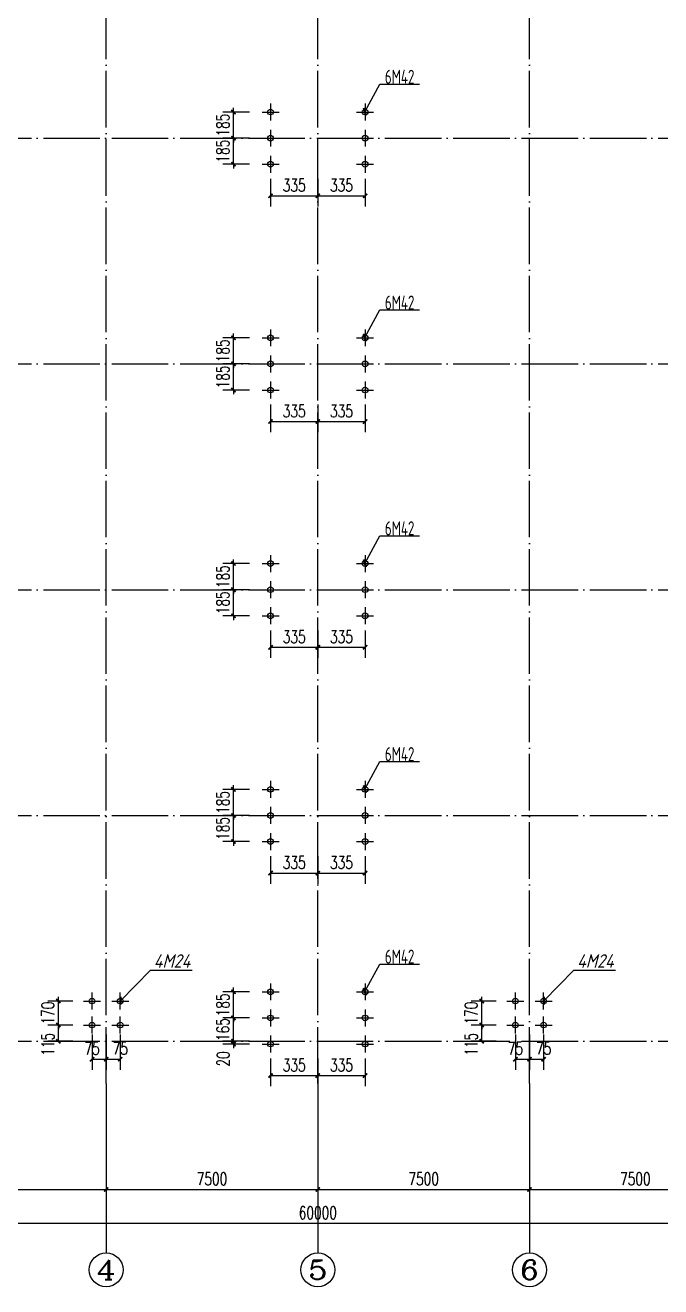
# Model space of a CAD drawing. Extents: x 14475413 to 15955882, y -732572 to -282951.
# Drawn here: x 15027303 to 15049821, y -585436 to -540735 of the extents above; entities that cross this region are included whole.
import ezdxf
from ezdxf.enums import TextEntityAlignment as Align

# ---------------------------------------------------------------- set-up
doc = ezdxf.new("R2010")
doc.units = 0
doc.header["$LTSCALE"] = 1000
doc.header["$MEASUREMENT"] = 0
doc.linetypes.add('DOTE', pattern=[2.42, 2, -0.2, 0.02, -0.2])
for name, color, linetype in [('AXIS', 3, 'Continuous'), ('AXIS_TEXT', 7, 'Continuous'), ('DOTE', 1, 'DOTE'), ('PUB_DIM', 3, 'Continuous'), ('中粗', 4, 'Continuous'), ('标注', 7, 'Continuous')]:
    doc.layers.add(name, color=color, linetype=linetype)
doc.styles.add('_TCH_AXIS', font='COMPLEX', dxfattribs={"bigfont": 'GBCBIG'})
doc.styles.add('_TCH_DIM_T3', font='SIMPLEX', dxfattribs={"width": 0.705882, "bigfont": 'GBCBIG'})
doc.styles.add('COMPLEX', font='COMPLEX')
doc.styles.get("Standard").update_dxf_attribs({"font": 'gbenor.shx', "bigfont": 'gbcbig.shx'})
doc.styles.add('TSSD_REIN', font='tssdeng.shx', dxfattribs={"width": 0.7, "bigfont": 'tssdchn.shx'})
doc.dimstyles.new('100', dxfattribs={"dimtxt": 250, "dimasz": 200, "dimexe": 250, "dimexo": 300, "dimgap": 150, "dimtad": 1, "dimdec": 0, "dimzin": 0, "dimdsep": 46, "dimtxsty": 'Standard', "dimblk": 'ARCHTICK', "dimcen": 0.09, "dimclrd": 256, "dimclre": 256, "dimclrt": 256, "dimadec": 0, "dimazin": 0, "dimtfac": 1, "dimtdec": 0, "dimtix": 1, "dimtmove": 2, "dimatfit": 3, "dimldrblk": 'ARCHTICK', "dimfxl": 0, "dimtolj": 1, "dimtzin": 0, "dimarcsym": 0})
doc.dimstyles.new('_TCH_ARCH&&150', dxfattribs={"dimtxt": 446.25, "dimasz": 150, "dimexe": 375, "dimexo": 450, "dimgap": 150, "dimtad": 1, "dimdec": 0, "dimzin": 0, "dimdsep": 46, "dimtxsty": '_TCH_DIM_T3', "dimblk": 'ARCHTICK', "dimcen": 0.09, "dimclrt": 7, "dimazin": 2, "dimtfac": 1, "dimtdec": 0, "dimtix": 1, "dimtmove": 2, "dimatfit": 3, "dimfxl": 0, "dimtolj": 1, "dimtzin": 0, "dimarcsym": 0})

# ---------------------------------------------------------------- blocks, each defined once
blk = doc.blocks.new('_AXISO')
blk.add_circle((0, 0), 0.5)
at = {"layer": 'AXIS_TEXT', "style": 'COMPLEX', "width": 1.041667}
blk.add_attdef('A', text='', height=0.56, dxfattribs=at).set_placement((-0.25, -0.28), (0.25, -0.28), align=Align.FIT)
blk = doc.blocks.new('_ArchTick')
at = {"color": 0, "linetype": 'ByBlock', "const_width": 0.4}
blk.add_lwpolyline([(-0.5, -0.5), (0.5, 0.5)], dxfattribs=at)
blk = doc.blocks.new('*D1104')
at = {"layer": 'AXIS', "color": 0, "lineweight": -2}
for p, q in [((15007670, -578686), (15007670, -583561)), ((15067670, -578686), (15067670, -583561)), ((15007670, -583186), (15067670, -583186))]:
    blk.add_line(p, q, dxfattribs=at)
at = {"layer": 'Defpoints', "color": 0}
for p in [(15007670, -578236), (15067670, -578236), (15067670, -583186)]:
    blk.add_point(p, dxfattribs=at)
at = {"layer": 'AXIS', "color": 0, "lineweight": -2, "xscale": 150, "yscale": 150, "zscale": 150, "rotation": 180}
blk.add_blockref('_ArchTick', (15007670, -583186), dxfattribs=at)
at = {"layer": 'AXIS', "color": 0, "lineweight": -2, "xscale": 150, "yscale": 150, "zscale": 150}
blk.add_blockref('_ArchTick', (15067670, -583186), dxfattribs=at)
at = {"layer": 'AXIS', "color": 7, "insert": (15037670, -582813), "char_height": 446.2, "attachment_point": 5, "style": '_TCH_DIM_T3'}
blk.add_mtext('\\A1;60000', dxfattribs=at)
blk = doc.blocks.new('*D1107')
at = {"layer": 'AXIS', "color": 0, "lineweight": -2}
for p, q in [((15022670, -578686), (15022670, -582361)), ((15030170, -578686), (15030170, -582361)), ((15022670, -581986), (15030170, -581986))]:
    blk.add_line(p, q, dxfattribs=at)
at = {"layer": 'Defpoints', "color": 0}
for p in [(15022670, -578236), (15030170, -578236), (15030170, -581986)]:
    blk.add_point(p, dxfattribs=at)
at = {"layer": 'AXIS', "color": 0, "lineweight": -2, "xscale": 150, "yscale": 150, "zscale": 150, "rotation": 180}
blk.add_blockref('_ArchTick', (15022670, -581986), dxfattribs=at)
at = {"layer": 'AXIS', "color": 0, "lineweight": -2, "xscale": 150, "yscale": 150, "zscale": 150}
blk.add_blockref('_ArchTick', (15030170, -581986), dxfattribs=at)
at = {"layer": 'AXIS', "color": 7, "insert": (15026420, -581613), "char_height": 446.2, "attachment_point": 5, "style": '_TCH_DIM_T3'}
blk.add_mtext('\\A1;7500', dxfattribs=at)
blk = doc.blocks.new('*D1108')
at = {"layer": 'AXIS', "color": 0, "lineweight": -2}
for p, q in [((15030170, -578686), (15030170, -582361)), ((15037670, -578686), (15037670, -582361)), ((15030170, -581986), (15037670, -581986))]:
    blk.add_line(p, q, dxfattribs=at)
at = {"layer": 'Defpoints', "color": 0}
for p in [(15030170, -578236), (15037670, -578236), (15037670, -581986)]:
    blk.add_point(p, dxfattribs=at)
at = {"layer": 'AXIS', "color": 0, "lineweight": -2, "xscale": 150, "yscale": 150, "zscale": 150, "rotation": 180}
blk.add_blockref('_ArchTick', (15030170, -581986), dxfattribs=at)
at = {"layer": 'AXIS', "color": 0, "lineweight": -2, "xscale": 150, "yscale": 150, "zscale": 150}
blk.add_blockref('_ArchTick', (15037670, -581986), dxfattribs=at)
at = {"layer": 'AXIS', "color": 7, "insert": (15033920, -581613), "char_height": 446.2, "attachment_point": 5, "style": '_TCH_DIM_T3'}
blk.add_mtext('\\A1;7500', dxfattribs=at)
blk = doc.blocks.new('*D1109')
at = {"layer": 'AXIS', "color": 0, "lineweight": -2}
for p, q in [((15037670, -578686), (15037670, -582361)), ((15045170, -578686), (15045170, -582361)), ((15037670, -581986), (15045170, -581986))]:
    blk.add_line(p, q, dxfattribs=at)
at = {"layer": 'Defpoints', "color": 0}
for p in [(15037670, -578236), (15045170, -578236), (15045170, -581986)]:
    blk.add_point(p, dxfattribs=at)
at = {"layer": 'AXIS', "color": 0, "lineweight": -2, "xscale": 150, "yscale": 150, "zscale": 150, "rotation": 180}
blk.add_blockref('_ArchTick', (15037670, -581986), dxfattribs=at)
at = {"layer": 'AXIS', "color": 0, "lineweight": -2, "xscale": 150, "yscale": 150, "zscale": 150}
blk.add_blockref('_ArchTick', (15045170, -581986), dxfattribs=at)
at = {"layer": 'AXIS', "color": 7, "insert": (15041420, -581613), "char_height": 446.2, "attachment_point": 5, "style": '_TCH_DIM_T3'}
blk.add_mtext('\\A1;7500', dxfattribs=at)
blk = doc.blocks.new('*D1110')
at = {"layer": 'AXIS', "color": 0, "lineweight": -2}
for p, q in [((15045170, -578686), (15045170, -582361)), ((15052670, -578686), (15052670, -582361)), ((15045170, -581986), (15052670, -581986))]:
    blk.add_line(p, q, dxfattribs=at)
at = {"layer": 'Defpoints', "color": 0}
for p in [(15045170, -578236), (15052670, -578236), (15052670, -581986)]:
    blk.add_point(p, dxfattribs=at)
at = {"layer": 'AXIS', "color": 0, "lineweight": -2, "xscale": 150, "yscale": 150, "zscale": 150, "rotation": 180}
blk.add_blockref('_ArchTick', (15045170, -581986), dxfattribs=at)
at = {"layer": 'AXIS', "color": 0, "lineweight": -2, "xscale": 150, "yscale": 150, "zscale": 150}
blk.add_blockref('_ArchTick', (15052670, -581986), dxfattribs=at)
at = {"layer": 'AXIS', "color": 7, "insert": (15048920, -581613), "char_height": 446.2, "attachment_point": 5, "style": '_TCH_DIM_T3'}
blk.add_mtext('\\A1;7500', dxfattribs=at)
blk = doc.blocks.new('*D1221')
at = {"layer": 'Defpoints', "color": 0}
for p in [(15034681, -543811), (15035695, -543811), (15035695, -544736)]:
    blk.add_point(p, dxfattribs=at)
at = {"layer": 'PUB_DIM', "color": 0, "lineweight": -2}
for p, q in [((15035245, -543811), (15034306, -543811)), ((15034681, -543811), (15034681, -543661)), ((15034681, -544736), (15034681, -543811)), ((15035245, -544736), (15034306, -544736)), ((15034681, -544736), (15034681, -544886))]:
    blk.add_line(p, q, dxfattribs=at)
at = {"layer": 'PUB_DIM', "color": 0, "lineweight": -2, "xscale": 150, "yscale": 150, "zscale": 150}
for p, rotation in [((15034681, -543811), 270), ((15034681, -544736), 90)]:
    blk.add_blockref('_ArchTick', p, dxfattribs=dict(at, rotation=rotation))
at = {"layer": 'PUB_DIM', "color": 7, "insert": (15034308, -544273), "char_height": 446.2, "attachment_point": 5, "rotation": 90, "style": '_TCH_DIM_T3'}
blk.add_mtext('\\A1;185', dxfattribs=at)
blk = doc.blocks.new('*D1222')
at = {"layer": 'Defpoints', "color": 0}
for p in [(15034681, -544736), (15035695, -544736), (15035695, -545661)]:
    blk.add_point(p, dxfattribs=at)
at = {"layer": 'PUB_DIM', "color": 0, "lineweight": -2}
for p, q in [((15035245, -544736), (15034306, -544736)), ((15034681, -544736), (15034681, -544586)), ((15034681, -545661), (15034681, -544736)), ((15035245, -545661), (15034306, -545661)), ((15034681, -545661), (15034681, -545811))]:
    blk.add_line(p, q, dxfattribs=at)
at = {"layer": 'PUB_DIM', "color": 0, "lineweight": -2, "xscale": 150, "yscale": 150, "zscale": 150}
for p, rotation in [((15034681, -544736), 270), ((15034681, -545661), 90)]:
    blk.add_blockref('_ArchTick', p, dxfattribs=dict(at, rotation=rotation))
at = {"layer": 'PUB_DIM', "color": 7, "insert": (15034308, -545198), "char_height": 446.2, "attachment_point": 5, "rotation": 90, "style": '_TCH_DIM_T3'}
blk.add_mtext('\\A1;185', dxfattribs=at)
blk = doc.blocks.new('*D1223')
at = {"layer": 'Defpoints', "color": 0}
for p in [(15035995, -545726), (15037670, -545726), (15037670, -546778)]:
    blk.add_point(p, dxfattribs=at)
at = {"layer": 'PUB_DIM', "color": 0, "lineweight": -2}
for p, q in [((15035995, -546176), (15035995, -547153)), ((15037670, -546176), (15037670, -547153)), ((15035995, -546778), (15037670, -546778))]:
    blk.add_line(p, q, dxfattribs=at)
at = {"layer": 'PUB_DIM', "color": 0, "lineweight": -2, "xscale": 150, "yscale": 150, "zscale": 150, "rotation": 180}
blk.add_blockref('_ArchTick', (15035995, -546778), dxfattribs=at)
at = {"layer": 'PUB_DIM', "color": 0, "lineweight": -2, "xscale": 150, "yscale": 150, "zscale": 150}
blk.add_blockref('_ArchTick', (15037670, -546778), dxfattribs=at)
at = {"layer": 'PUB_DIM', "color": 7, "insert": (15036833, -546405), "char_height": 446.2, "attachment_point": 5, "style": '_TCH_DIM_T3'}
blk.add_mtext('\\A1;335', dxfattribs=at)
blk = doc.blocks.new('*D1224')
at = {"layer": 'Defpoints', "color": 0}
for p in [(15037670, -545726), (15039345, -545726), (15039345, -546778)]:
    blk.add_point(p, dxfattribs=at)
at = {"layer": 'PUB_DIM', "color": 0, "lineweight": -2}
for p, q in [((15037670, -546176), (15037670, -547153)), ((15039345, -546176), (15039345, -547153)), ((15037670, -546778), (15039345, -546778))]:
    blk.add_line(p, q, dxfattribs=at)
at = {"layer": 'PUB_DIM', "color": 0, "lineweight": -2, "xscale": 150, "yscale": 150, "zscale": 150, "rotation": 180}
blk.add_blockref('_ArchTick', (15037670, -546778), dxfattribs=at)
at = {"layer": 'PUB_DIM', "color": 0, "lineweight": -2, "xscale": 150, "yscale": 150, "zscale": 150}
blk.add_blockref('_ArchTick', (15039345, -546778), dxfattribs=at)
at = {"layer": 'PUB_DIM', "color": 7, "insert": (15038508, -546405), "char_height": 446.2, "attachment_point": 5, "style": '_TCH_DIM_T3'}
blk.add_mtext('\\A1;335', dxfattribs=at)
blk = doc.blocks.new('*D1233')
at = {"layer": 'Defpoints', "color": 0}
for p in [(15034681, -551811), (15035695, -551811), (15035695, -552736)]:
    blk.add_point(p, dxfattribs=at)
at = {"layer": 'PUB_DIM', "color": 0, "lineweight": -2}
for p, q in [((15035245, -551811), (15034306, -551811)), ((15034681, -551811), (15034681, -551661)), ((15034681, -552736), (15034681, -551811)), ((15035245, -552736), (15034306, -552736)), ((15034681, -552736), (15034681, -552886))]:
    blk.add_line(p, q, dxfattribs=at)
at = {"layer": 'PUB_DIM', "color": 0, "lineweight": -2, "xscale": 150, "yscale": 150, "zscale": 150}
for p, rotation in [((15034681, -551811), 270), ((15034681, -552736), 90)]:
    blk.add_blockref('_ArchTick', p, dxfattribs=dict(at, rotation=rotation))
at = {"layer": 'PUB_DIM', "color": 7, "insert": (15034308, -552273), "char_height": 446.2, "attachment_point": 5, "rotation": 90, "style": '_TCH_DIM_T3'}
blk.add_mtext('\\A1;185', dxfattribs=at)
blk = doc.blocks.new('*D1234')
at = {"layer": 'Defpoints', "color": 0}
for p in [(15034681, -552736), (15035695, -552736), (15035695, -553661)]:
    blk.add_point(p, dxfattribs=at)
at = {"layer": 'PUB_DIM', "color": 0, "lineweight": -2}
for p, q in [((15035245, -552736), (15034306, -552736)), ((15034681, -552736), (15034681, -552586)), ((15034681, -553661), (15034681, -552736)), ((15035245, -553661), (15034306, -553661)), ((15034681, -553661), (15034681, -553811))]:
    blk.add_line(p, q, dxfattribs=at)
at = {"layer": 'PUB_DIM', "color": 0, "lineweight": -2, "xscale": 150, "yscale": 150, "zscale": 150}
for p, rotation in [((15034681, -552736), 270), ((15034681, -553661), 90)]:
    blk.add_blockref('_ArchTick', p, dxfattribs=dict(at, rotation=rotation))
at = {"layer": 'PUB_DIM', "color": 7, "insert": (15034308, -553198), "char_height": 446.2, "attachment_point": 5, "rotation": 90, "style": '_TCH_DIM_T3'}
blk.add_mtext('\\A1;185', dxfattribs=at)
blk = doc.blocks.new('*D1235')
at = {"layer": 'Defpoints', "color": 0}
for p in [(15035995, -553726), (15037670, -553726), (15037670, -554778)]:
    blk.add_point(p, dxfattribs=at)
at = {"layer": 'PUB_DIM', "color": 0, "lineweight": -2}
for p, q in [((15035995, -554176), (15035995, -555153)), ((15037670, -554176), (15037670, -555153)), ((15035995, -554778), (15037670, -554778))]:
    blk.add_line(p, q, dxfattribs=at)
at = {"layer": 'PUB_DIM', "color": 0, "lineweight": -2, "xscale": 150, "yscale": 150, "zscale": 150, "rotation": 180}
blk.add_blockref('_ArchTick', (15035995, -554778), dxfattribs=at)
at = {"layer": 'PUB_DIM', "color": 0, "lineweight": -2, "xscale": 150, "yscale": 150, "zscale": 150}
blk.add_blockref('_ArchTick', (15037670, -554778), dxfattribs=at)
at = {"layer": 'PUB_DIM', "color": 7, "insert": (15036833, -554405), "char_height": 446.2, "attachment_point": 5, "style": '_TCH_DIM_T3'}
blk.add_mtext('\\A1;335', dxfattribs=at)
blk = doc.blocks.new('*D1236')
at = {"layer": 'Defpoints', "color": 0}
for p in [(15037670, -553726), (15039345, -553726), (15039345, -554778)]:
    blk.add_point(p, dxfattribs=at)
at = {"layer": 'PUB_DIM', "color": 0, "lineweight": -2}
for p, q in [((15037670, -554176), (15037670, -555153)), ((15039345, -554176), (15039345, -555153)), ((15037670, -554778), (15039345, -554778))]:
    blk.add_line(p, q, dxfattribs=at)
at = {"layer": 'PUB_DIM', "color": 0, "lineweight": -2, "xscale": 150, "yscale": 150, "zscale": 150, "rotation": 180}
blk.add_blockref('_ArchTick', (15037670, -554778), dxfattribs=at)
at = {"layer": 'PUB_DIM', "color": 0, "lineweight": -2, "xscale": 150, "yscale": 150, "zscale": 150}
blk.add_blockref('_ArchTick', (15039345, -554778), dxfattribs=at)
at = {"layer": 'PUB_DIM', "color": 7, "insert": (15038508, -554405), "char_height": 446.2, "attachment_point": 5, "style": '_TCH_DIM_T3'}
blk.add_mtext('\\A1;335', dxfattribs=at)
blk = doc.blocks.new('*D1269')
at = {"layer": 'Defpoints', "color": 0}
for p in [(15034681, -559811), (15035695, -559811), (15035695, -560736)]:
    blk.add_point(p, dxfattribs=at)
at = {"layer": 'PUB_DIM', "color": 0, "lineweight": -2}
for p, q in [((15035245, -559811), (15034306, -559811)), ((15034681, -559811), (15034681, -559661)), ((15034681, -560736), (15034681, -559811)), ((15035245, -560736), (15034306, -560736)), ((15034681, -560736), (15034681, -560886))]:
    blk.add_line(p, q, dxfattribs=at)
at = {"layer": 'PUB_DIM', "color": 0, "lineweight": -2, "xscale": 150, "yscale": 150, "zscale": 150}
for p, rotation in [((15034681, -559811), 270), ((15034681, -560736), 90)]:
    blk.add_blockref('_ArchTick', p, dxfattribs=dict(at, rotation=rotation))
at = {"layer": 'PUB_DIM', "color": 7, "insert": (15034308, -560273), "char_height": 446.2, "attachment_point": 5, "rotation": 90, "style": '_TCH_DIM_T3'}
blk.add_mtext('\\A1;185', dxfattribs=at)
blk = doc.blocks.new('*D1270')
at = {"layer": 'Defpoints', "color": 0}
for p in [(15034681, -560736), (15035695, -560736), (15035695, -561661)]:
    blk.add_point(p, dxfattribs=at)
at = {"layer": 'PUB_DIM', "color": 0, "lineweight": -2}
for p, q in [((15035245, -560736), (15034306, -560736)), ((15034681, -560736), (15034681, -560586)), ((15034681, -561661), (15034681, -560736)), ((15035245, -561661), (15034306, -561661)), ((15034681, -561661), (15034681, -561811))]:
    blk.add_line(p, q, dxfattribs=at)
at = {"layer": 'PUB_DIM', "color": 0, "lineweight": -2, "xscale": 150, "yscale": 150, "zscale": 150}
for p, rotation in [((15034681, -560736), 270), ((15034681, -561661), 90)]:
    blk.add_blockref('_ArchTick', p, dxfattribs=dict(at, rotation=rotation))
at = {"layer": 'PUB_DIM', "color": 7, "insert": (15034308, -561198), "char_height": 446.2, "attachment_point": 5, "rotation": 90, "style": '_TCH_DIM_T3'}
blk.add_mtext('\\A1;185', dxfattribs=at)
blk = doc.blocks.new('*D1271')
at = {"layer": 'Defpoints', "color": 0}
for p in [(15035995, -561726), (15037670, -561726), (15037670, -562778)]:
    blk.add_point(p, dxfattribs=at)
at = {"layer": 'PUB_DIM', "color": 0, "lineweight": -2}
for p, q in [((15035995, -562176), (15035995, -563153)), ((15037670, -562176), (15037670, -563153)), ((15035995, -562778), (15037670, -562778))]:
    blk.add_line(p, q, dxfattribs=at)
at = {"layer": 'PUB_DIM', "color": 0, "lineweight": -2, "xscale": 150, "yscale": 150, "zscale": 150, "rotation": 180}
blk.add_blockref('_ArchTick', (15035995, -562778), dxfattribs=at)
at = {"layer": 'PUB_DIM', "color": 0, "lineweight": -2, "xscale": 150, "yscale": 150, "zscale": 150}
blk.add_blockref('_ArchTick', (15037670, -562778), dxfattribs=at)
at = {"layer": 'PUB_DIM', "color": 7, "insert": (15036833, -562405), "char_height": 446.2, "attachment_point": 5, "style": '_TCH_DIM_T3'}
blk.add_mtext('\\A1;335', dxfattribs=at)
blk = doc.blocks.new('*D1272')
at = {"layer": 'Defpoints', "color": 0}
for p in [(15037670, -561726), (15039345, -561726), (15039345, -562778)]:
    blk.add_point(p, dxfattribs=at)
at = {"layer": 'PUB_DIM', "color": 0, "lineweight": -2}
for p, q in [((15037670, -562176), (15037670, -563153)), ((15039345, -562176), (15039345, -563153)), ((15037670, -562778), (15039345, -562778))]:
    blk.add_line(p, q, dxfattribs=at)
at = {"layer": 'PUB_DIM', "color": 0, "lineweight": -2, "xscale": 150, "yscale": 150, "zscale": 150, "rotation": 180}
blk.add_blockref('_ArchTick', (15037670, -562778), dxfattribs=at)
at = {"layer": 'PUB_DIM', "color": 0, "lineweight": -2, "xscale": 150, "yscale": 150, "zscale": 150}
blk.add_blockref('_ArchTick', (15039345, -562778), dxfattribs=at)
at = {"layer": 'PUB_DIM', "color": 7, "insert": (15038508, -562405), "char_height": 446.2, "attachment_point": 5, "style": '_TCH_DIM_T3'}
blk.add_mtext('\\A1;335', dxfattribs=at)
blk = doc.blocks.new('*D1281')
at = {"layer": 'Defpoints', "color": 0}
for p in [(15034681, -567811), (15035695, -567811), (15035695, -568736)]:
    blk.add_point(p, dxfattribs=at)
at = {"layer": 'PUB_DIM', "color": 0, "lineweight": -2}
for p, q in [((15034681, -567811), (15034681, -567661)), ((15035245, -567811), (15034306, -567811)), ((15034681, -568736), (15034681, -567811)), ((15035245, -568736), (15034306, -568736)), ((15034681, -568736), (15034681, -568886))]:
    blk.add_line(p, q, dxfattribs=at)
at = {"layer": 'PUB_DIM', "color": 0, "lineweight": -2, "xscale": 150, "yscale": 150, "zscale": 150}
for p, rotation in [((15034681, -567811), 270), ((15034681, -568736), 90)]:
    blk.add_blockref('_ArchTick', p, dxfattribs=dict(at, rotation=rotation))
at = {"layer": 'PUB_DIM', "color": 7, "insert": (15034308, -568273), "char_height": 446.2, "attachment_point": 5, "rotation": 90, "style": '_TCH_DIM_T3'}
blk.add_mtext('\\A1;185', dxfattribs=at)
blk = doc.blocks.new('*D1282')
at = {"layer": 'Defpoints', "color": 0}
for p in [(15034681, -568736), (15035695, -568736), (15035695, -569661)]:
    blk.add_point(p, dxfattribs=at)
at = {"layer": 'PUB_DIM', "color": 0, "lineweight": -2}
for p, q in [((15034681, -568736), (15034681, -568586)), ((15035245, -568736), (15034306, -568736)), ((15034681, -569661), (15034681, -568736)), ((15035245, -569661), (15034306, -569661)), ((15034681, -569661), (15034681, -569811))]:
    blk.add_line(p, q, dxfattribs=at)
at = {"layer": 'PUB_DIM', "color": 0, "lineweight": -2, "xscale": 150, "yscale": 150, "zscale": 150}
for p, rotation in [((15034681, -568736), 270), ((15034681, -569661), 90)]:
    blk.add_blockref('_ArchTick', p, dxfattribs=dict(at, rotation=rotation))
at = {"layer": 'PUB_DIM', "color": 7, "insert": (15034308, -569198), "char_height": 446.2, "attachment_point": 5, "rotation": 90, "style": '_TCH_DIM_T3'}
blk.add_mtext('\\A1;185', dxfattribs=at)
blk = doc.blocks.new('*D1283')
at = {"layer": 'Defpoints', "color": 0}
for p in [(15035995, -569726), (15037670, -569726), (15037670, -570778)]:
    blk.add_point(p, dxfattribs=at)
at = {"layer": 'PUB_DIM', "color": 0, "lineweight": -2}
for p, q in [((15035995, -570176), (15035995, -571153)), ((15037670, -570176), (15037670, -571153)), ((15035995, -570778), (15037670, -570778))]:
    blk.add_line(p, q, dxfattribs=at)
at = {"layer": 'PUB_DIM', "color": 0, "lineweight": -2, "xscale": 150, "yscale": 150, "zscale": 150, "rotation": 180}
blk.add_blockref('_ArchTick', (15035995, -570778), dxfattribs=at)
at = {"layer": 'PUB_DIM', "color": 0, "lineweight": -2, "xscale": 150, "yscale": 150, "zscale": 150}
blk.add_blockref('_ArchTick', (15037670, -570778), dxfattribs=at)
at = {"layer": 'PUB_DIM', "color": 7, "insert": (15036833, -570405), "char_height": 446.2, "attachment_point": 5, "style": '_TCH_DIM_T3'}
blk.add_mtext('\\A1;335', dxfattribs=at)
blk = doc.blocks.new('*D1284')
at = {"layer": 'Defpoints', "color": 0}
for p in [(15037670, -569726), (15039345, -569726), (15039345, -570778)]:
    blk.add_point(p, dxfattribs=at)
at = {"layer": 'PUB_DIM', "color": 0, "lineweight": -2}
for p, q in [((15037670, -570176), (15037670, -571153)), ((15039345, -570176), (15039345, -571153)), ((15037670, -570778), (15039345, -570778))]:
    blk.add_line(p, q, dxfattribs=at)
at = {"layer": 'PUB_DIM', "color": 0, "lineweight": -2, "xscale": 150, "yscale": 150, "zscale": 150, "rotation": 180}
blk.add_blockref('_ArchTick', (15037670, -570778), dxfattribs=at)
at = {"layer": 'PUB_DIM', "color": 0, "lineweight": -2, "xscale": 150, "yscale": 150, "zscale": 150}
blk.add_blockref('_ArchTick', (15039345, -570778), dxfattribs=at)
at = {"layer": 'PUB_DIM', "color": 7, "insert": (15038508, -570405), "char_height": 446.2, "attachment_point": 5, "style": '_TCH_DIM_T3'}
blk.add_mtext('\\A1;335', dxfattribs=at)
blk = doc.blocks.new('*D1303')
at = {"layer": 'Defpoints', "color": 0}
for p in [(15034681, -574986), (15035695, -574986), (15035695, -575911)]:
    blk.add_point(p, dxfattribs=at)
at = {"layer": 'PUB_DIM', "color": 0, "lineweight": -2}
for p, q in [((15034681, -574986), (15034681, -574836)), ((15035245, -574986), (15034306, -574986)), ((15034681, -575911), (15034681, -574986)), ((15035245, -575911), (15034306, -575911)), ((15034681, -575911), (15034681, -576061))]:
    blk.add_line(p, q, dxfattribs=at)
at = {"layer": 'PUB_DIM', "color": 0, "lineweight": -2, "xscale": 150, "yscale": 150, "zscale": 150}
for p, rotation in [((15034681, -574986), 270), ((15034681, -575911), 90)]:
    blk.add_blockref('_ArchTick', p, dxfattribs=dict(at, rotation=rotation))
at = {"layer": 'PUB_DIM', "color": 7, "insert": (15034308, -575448), "char_height": 446.2, "attachment_point": 5, "rotation": 90, "style": '_TCH_DIM_T3'}
blk.add_mtext('\\A1;185', dxfattribs=at)
blk = doc.blocks.new('*D1304')
at = {"layer": 'Defpoints', "color": 0}
for p in [(15034681, -575911), (15035695, -575911), (15035695, -576736)]:
    blk.add_point(p, dxfattribs=at)
at = {"layer": 'PUB_DIM', "color": 0, "lineweight": -2}
for p, q in [((15035245, -575911), (15034306, -575911)), ((15034681, -575911), (15034681, -575761)), ((15034681, -576736), (15034681, -575911)), ((15035245, -576736), (15034306, -576736)), ((15034681, -576736), (15034681, -576886))]:
    blk.add_line(p, q, dxfattribs=at)
at = {"layer": 'PUB_DIM', "color": 0, "lineweight": -2, "xscale": 150, "yscale": 150, "zscale": 150}
for p, rotation in [((15034681, -575911), 270), ((15034681, -576736), 90)]:
    blk.add_blockref('_ArchTick', p, dxfattribs=dict(at, rotation=rotation))
at = {"layer": 'PUB_DIM', "color": 7, "insert": (15034308, -576323), "char_height": 446.2, "attachment_point": 5, "rotation": 90, "style": '_TCH_DIM_T3'}
blk.add_mtext('\\A1;165', dxfattribs=at)
blk = doc.blocks.new('*D1305')
at = {"layer": 'Defpoints', "color": 0}
for p in [(15034681, -576736), (15035695, -576736), (15035695, -576836)]:
    blk.add_point(p, dxfattribs=at)
at = {"layer": 'PUB_DIM', "color": 0, "lineweight": -2}
for p, q in [((15034681, -576736), (15034681, -576586)), ((15035245, -576736), (15034306, -576736)), ((15035245, -576836), (15034306, -576836)), ((15034681, -576836), (15034681, -576736)), ((15034681, -576836), (15034681, -576986))]:
    blk.add_line(p, q, dxfattribs=at)
at = {"layer": 'PUB_DIM', "color": 0, "lineweight": -2, "xscale": 150, "yscale": 150, "zscale": 150}
for p, rotation in [((15034681, -576736), 270), ((15034681, -576836), 90)]:
    blk.add_blockref('_ArchTick', p, dxfattribs=dict(at, rotation=rotation))
at = {"layer": 'PUB_DIM', "color": 7, "insert": (15034321, -577361), "char_height": 446.2, "attachment_point": 5, "rotation": 90, "style": '_TCH_DIM_T3'}
blk.add_mtext('\\A1;20', dxfattribs=at)
blk = doc.blocks.new('*D1306')
at = {"layer": 'Defpoints', "color": 0}
for p in [(15035995, -576901), (15037670, -576901), (15037670, -577953)]:
    blk.add_point(p, dxfattribs=at)
at = {"layer": 'PUB_DIM', "color": 0, "lineweight": -2}
for p, q in [((15035995, -577351), (15035995, -578328)), ((15037670, -577351), (15037670, -578328)), ((15035995, -577953), (15037670, -577953))]:
    blk.add_line(p, q, dxfattribs=at)
at = {"layer": 'PUB_DIM', "color": 0, "lineweight": -2, "xscale": 150, "yscale": 150, "zscale": 150, "rotation": 180}
blk.add_blockref('_ArchTick', (15035995, -577953), dxfattribs=at)
at = {"layer": 'PUB_DIM', "color": 0, "lineweight": -2, "xscale": 150, "yscale": 150, "zscale": 150}
blk.add_blockref('_ArchTick', (15037670, -577953), dxfattribs=at)
at = {"layer": 'PUB_DIM', "color": 7, "insert": (15036833, -577580), "char_height": 446.2, "attachment_point": 5, "style": '_TCH_DIM_T3'}
blk.add_mtext('\\A1;335', dxfattribs=at)
blk = doc.blocks.new('*D1307')
at = {"layer": 'Defpoints', "color": 0}
for p in [(15037670, -576901), (15039345, -576901), (15039345, -577953)]:
    blk.add_point(p, dxfattribs=at)
at = {"layer": 'PUB_DIM', "color": 0, "lineweight": -2}
for p, q in [((15037670, -577351), (15037670, -578328)), ((15039345, -577351), (15039345, -578328)), ((15037670, -577953), (15039345, -577953))]:
    blk.add_line(p, q, dxfattribs=at)
at = {"layer": 'PUB_DIM', "color": 0, "lineweight": -2, "xscale": 150, "yscale": 150, "zscale": 150, "rotation": 180}
blk.add_blockref('_ArchTick', (15037670, -577953), dxfattribs=at)
at = {"layer": 'PUB_DIM', "color": 0, "lineweight": -2, "xscale": 150, "yscale": 150, "zscale": 150}
blk.add_blockref('_ArchTick', (15039345, -577953), dxfattribs=at)
at = {"layer": 'PUB_DIM', "color": 7, "insert": (15038508, -577580), "char_height": 446.2, "attachment_point": 5, "style": '_TCH_DIM_T3'}
blk.add_mtext('\\A1;335', dxfattribs=at)
blk = doc.blocks.new('*D1316')
at = {"layer": 'Defpoints', "color": 0}
for p in [(15029670, -576045), (15030170, -576045), (15030170, -577372)]:
    blk.add_point(p, dxfattribs=at)
at = {"layer": 'PUB_DIM', "color": 0, "lineweight": -2}
for p, q in [((15029670, -576495), (15029670, -577747)), ((15030170, -576495), (15030170, -577747)), ((15029670, -577372), (15030170, -577372))]:
    blk.add_line(p, q, dxfattribs=at)
at = {"layer": 'PUB_DIM', "color": 0, "lineweight": -2, "xscale": 150, "yscale": 150, "zscale": 150, "rotation": 180}
blk.add_blockref('_ArchTick', (15029670, -577372), dxfattribs=at)
at = {"layer": 'PUB_DIM', "color": 0, "lineweight": -2, "xscale": 150, "yscale": 150, "zscale": 150}
blk.add_blockref('_ArchTick', (15030170, -577372), dxfattribs=at)
at = {"layer": 'PUB_DIM', "color": 7, "insert": (15029670, -576992), "char_height": 446.2, "attachment_point": 5, "style": '_TCH_DIM_T3'}
blk.add_mtext('\\A1;75', dxfattribs=at)
blk = doc.blocks.new('*D1317')
at = {"layer": 'Defpoints', "color": 0}
for p in [(15030170, -576045), (15030670, -576045), (15030670, -577372)]:
    blk.add_point(p, dxfattribs=at)
at = {"layer": 'PUB_DIM', "color": 0, "lineweight": -2}
for p, q in [((15030170, -576495), (15030170, -577747)), ((15030670, -576495), (15030670, -577747)), ((15030170, -577372), (15030670, -577372))]:
    blk.add_line(p, q, dxfattribs=at)
at = {"layer": 'PUB_DIM', "color": 0, "lineweight": -2, "xscale": 150, "yscale": 150, "zscale": 150, "rotation": 180}
blk.add_blockref('_ArchTick', (15030170, -577372), dxfattribs=at)
at = {"layer": 'PUB_DIM', "color": 0, "lineweight": -2, "xscale": 150, "yscale": 150, "zscale": 150}
blk.add_blockref('_ArchTick', (15030670, -577372), dxfattribs=at)
at = {"layer": 'PUB_DIM', "color": 7, "insert": (15030670, -576987), "char_height": 446.2, "attachment_point": 5, "style": '_TCH_DIM_T3'}
blk.add_mtext('\\A1;75', dxfattribs=at)
blk = doc.blocks.new('*D1318')
at = {"layer": 'Defpoints', "color": 0}
for p in [(15028478, -576161), (15029441, -576161), (15029441, -576736)]:
    blk.add_point(p, dxfattribs=at)
at = {"layer": 'PUB_DIM', "color": 0, "lineweight": -2}
for p, q in [((15028991, -576161), (15028103, -576161)), ((15028478, -576736), (15028478, -576161)), ((15028991, -576736), (15028103, -576736))]:
    blk.add_line(p, q, dxfattribs=at)
at = {"layer": 'PUB_DIM', "color": 0, "lineweight": -2, "xscale": 150, "yscale": 150, "zscale": 150}
for p, rotation in [((15028478, -576161), 90), ((15028478, -576736), 270)]:
    blk.add_blockref('_ArchTick', p, dxfattribs=dict(at, rotation=rotation))
at = {"layer": 'PUB_DIM', "color": 7, "insert": (15028104, -576845), "char_height": 446.2, "attachment_point": 5, "rotation": 90, "style": '_TCH_DIM_T3'}
blk.add_mtext('\\A1;115', dxfattribs=at)
blk = doc.blocks.new('*D1319')
at = {"layer": 'Defpoints', "color": 0}
for p in [(15028478, -575311), (15029441, -575311), (15029441, -576161)]:
    blk.add_point(p, dxfattribs=at)
at = {"layer": 'PUB_DIM', "color": 0, "lineweight": -2}
for p, q in [((15028478, -575311), (15028478, -575161)), ((15028991, -575311), (15028103, -575311)), ((15028478, -576161), (15028478, -575311)), ((15028991, -576161), (15028103, -576161)), ((15028478, -576161), (15028478, -576311))]:
    blk.add_line(p, q, dxfattribs=at)
at = {"layer": 'PUB_DIM', "color": 0, "lineweight": -2, "xscale": 150, "yscale": 150, "zscale": 150}
for p, rotation in [((15028478, -575311), 270), ((15028478, -576161), 90)]:
    blk.add_blockref('_ArchTick', p, dxfattribs=dict(at, rotation=rotation))
at = {"layer": 'PUB_DIM', "color": 7, "insert": (15028105, -575736), "char_height": 446.2, "attachment_point": 5, "rotation": 90, "style": '_TCH_DIM_T3'}
blk.add_mtext('\\A1;170', dxfattribs=at)
blk = doc.blocks.new('*D1320')
at = {"layer": 'Defpoints', "color": 0}
for p in [(15044670, -576045), (15045170, -576045), (15045170, -577372)]:
    blk.add_point(p, dxfattribs=at)
at = {"layer": 'PUB_DIM', "color": 0, "lineweight": -2}
for p, q in [((15044670, -576495), (15044670, -577747)), ((15045170, -576495), (15045170, -577747)), ((15044670, -577372), (15045170, -577372))]:
    blk.add_line(p, q, dxfattribs=at)
at = {"layer": 'PUB_DIM', "color": 0, "lineweight": -2, "xscale": 150, "yscale": 150, "zscale": 150, "rotation": 180}
blk.add_blockref('_ArchTick', (15044670, -577372), dxfattribs=at)
at = {"layer": 'PUB_DIM', "color": 0, "lineweight": -2, "xscale": 150, "yscale": 150, "zscale": 150}
blk.add_blockref('_ArchTick', (15045170, -577372), dxfattribs=at)
at = {"layer": 'PUB_DIM', "color": 7, "insert": (15044670, -576992), "char_height": 446.2, "attachment_point": 5, "style": '_TCH_DIM_T3'}
blk.add_mtext('\\A1;75', dxfattribs=at)
blk = doc.blocks.new('*D1321')
at = {"layer": 'Defpoints', "color": 0}
for p in [(15045170, -576045), (15045670, -576045), (15045670, -577372)]:
    blk.add_point(p, dxfattribs=at)
at = {"layer": 'PUB_DIM', "color": 0, "lineweight": -2}
for p, q in [((15045170, -576495), (15045170, -577747)), ((15045670, -576495), (15045670, -577747)), ((15045170, -577372), (15045670, -577372))]:
    blk.add_line(p, q, dxfattribs=at)
at = {"layer": 'PUB_DIM', "color": 0, "lineweight": -2, "xscale": 150, "yscale": 150, "zscale": 150, "rotation": 180}
blk.add_blockref('_ArchTick', (15045170, -577372), dxfattribs=at)
at = {"layer": 'PUB_DIM', "color": 0, "lineweight": -2, "xscale": 150, "yscale": 150, "zscale": 150}
blk.add_blockref('_ArchTick', (15045670, -577372), dxfattribs=at)
at = {"layer": 'PUB_DIM', "color": 7, "insert": (15045670, -576987), "char_height": 446.2, "attachment_point": 5, "style": '_TCH_DIM_T3'}
blk.add_mtext('\\A1;75', dxfattribs=at)
blk = doc.blocks.new('*D1322')
at = {"layer": 'Defpoints', "color": 0}
for p in [(15043478, -576161), (15044441, -576161), (15044441, -576736)]:
    blk.add_point(p, dxfattribs=at)
at = {"layer": 'PUB_DIM', "color": 0, "lineweight": -2}
for p, q in [((15043991, -576161), (15043103, -576161)), ((15043478, -576736), (15043478, -576161)), ((15043991, -576736), (15043103, -576736))]:
    blk.add_line(p, q, dxfattribs=at)
at = {"layer": 'PUB_DIM', "color": 0, "lineweight": -2, "xscale": 150, "yscale": 150, "zscale": 150}
for p, rotation in [((15043478, -576161), 90), ((15043478, -576736), 270)]:
    blk.add_blockref('_ArchTick', p, dxfattribs=dict(at, rotation=rotation))
at = {"layer": 'PUB_DIM', "color": 7, "insert": (15043104, -576845), "char_height": 446.2, "attachment_point": 5, "rotation": 90, "style": '_TCH_DIM_T3'}
blk.add_mtext('\\A1;115', dxfattribs=at)
blk = doc.blocks.new('*D1323')
at = {"layer": 'Defpoints', "color": 0}
for p in [(15043478, -575311), (15044441, -575311), (15044441, -576161)]:
    blk.add_point(p, dxfattribs=at)
at = {"layer": 'PUB_DIM', "color": 0, "lineweight": -2}
for p, q in [((15043478, -575311), (15043478, -575161)), ((15043991, -575311), (15043103, -575311)), ((15043478, -576161), (15043478, -575311)), ((15043991, -576161), (15043103, -576161)), ((15043478, -576161), (15043478, -576311))]:
    blk.add_line(p, q, dxfattribs=at)
at = {"layer": 'PUB_DIM', "color": 0, "lineweight": -2, "xscale": 150, "yscale": 150, "zscale": 150}
for p, rotation in [((15043478, -575311), 270), ((15043478, -576161), 90)]:
    blk.add_blockref('_ArchTick', p, dxfattribs=dict(at, rotation=rotation))
at = {"layer": 'PUB_DIM', "color": 7, "insert": (15043105, -575736), "char_height": 446.2, "attachment_point": 5, "rotation": 90, "style": '_TCH_DIM_T3'}
blk.add_mtext('\\A1;170', dxfattribs=at)

msp = doc.modelspace()

# ---------------------------------------------------------------- linework, layer by layer
at = {"layer": 'AXIS'}
for p, q in [((15030170.1, -578235.7), (15030170.1, -584235.7)), ((15037670.1, -578235.7), (15037670.1, -584235.7)), ((15045170.1, -578235.7), (15045170.1, -584235.7))]:
    msp.add_line(p, q, dxfattribs=at)
at = {"layer": 'DOTE'}
for p, q in [((15030170.1, -578235.7), (15030170.1, -479235.7)), ((15037670.1, -578235.7), (15037670.1, -479235.7)), ((15045170.1, -578235.7), (15045170.1, -479235.7)), ((15006170.1, -544735.7), (15069170.1, -544735.7)), ((15006170.1, -552735.7), (15069170.1, -552735.7)), ((15006170.1, -560735.7), (15069170.1, -560735.7)), ((15006170.1, -568735.7), (15069170.1, -568735.7)), ((15006170.1, -576735.7), (15069170.1, -576735.7))]:
    msp.add_line(p, q, dxfattribs=at)
at = {"layer": '中粗', "linetype": 'ByBlock'}
for p, q in [((15035995.1, -543510.7), (15035995.1, -544110.7)), ((15039345.1, -543510.7), (15039345.1, -544110.7)), ((15035695.1, -543810.7), (15036295.1, -543810.7)), ((15039045.1, -543810.7), (15039645.1, -543810.7)), ((15035995.1, -544435.7), (15035995.1, -545035.7)), ((15039345.1, -544435.7), (15039345.1, -545035.7)), ((15035695.1, -544735.7), (15036295.1, -544735.7)), ((15039045.1, -544735.7), (15039645.1, -544735.7)), ((15035695.1, -545660.7), (15036295.1, -545660.7)), ((15035995.1, -545360.7), (15035995.1, -545960.7)), ((15036070.1, -545660.7), (15036070.1, -545660.7)), ((15039045.1, -545660.7), (15039645.1, -545660.7)), ((15039345.1, -545360.7), (15039345.1, -545960.7)), ((15039420.1, -545660.7), (15039420.1, -545660.7)), ((15035995.1, -551510.7), (15035995.1, -552110.7)), ((15039345.1, -551510.7), (15039345.1, -552110.7)), ((15035695.1, -551810.7), (15036295.1, -551810.7)), ((15039045.1, -551810.7), (15039645.1, -551810.7)), ((15035995.1, -552435.7), (15035995.1, -553035.7)), ((15039345.1, -552435.7), (15039345.1, -553035.7)), ((15035695.1, -552735.7), (15036295.1, -552735.7)), ((15039045.1, -552735.7), (15039645.1, -552735.7)), ((15035995.1, -553360.7), (15035995.1, -553960.7)), ((15039345.1, -553360.7), (15039345.1, -553960.7)), ((15035695.1, -553660.7), (15036295.1, -553660.7)), ((15036070.1, -553660.7), (15036070.1, -553660.7)), ((15039045.1, -553660.7), (15039645.1, -553660.7)), ((15039420.1, -553660.7), (15039420.1, -553660.7)), ((15035995.1, -559510.7), (15035995.1, -560110.7)), ((15039345.1, -559510.7), (15039345.1, -560110.7)), ((15035695.1, -559810.7), (15036295.1, -559810.7)), ((15039045.1, -559810.7), (15039645.1, -559810.7)), ((15035995.1, -560435.7), (15035995.1, -561035.7)), ((15039345.1, -560435.7), (15039345.1, -561035.7)), ((15035695.1, -560735.7), (15036295.1, -560735.7)), ((15039045.1, -560735.7), (15039645.1, -560735.7)), ((15035995.1, -561360.7), (15035995.1, -561960.7)), ((15039345.1, -561360.7), (15039345.1, -561960.7)), ((15035695.1, -561660.7), (15036295.1, -561660.7)), ((15036070.1, -561660.7), (15036070.1, -561660.7)), ((15039045.1, -561660.7), (15039645.1, -561660.7)), ((15039420.1, -561660.7), (15039420.1, -561660.7)), ((15035995.1, -567510.7), (15035995.1, -568110.7)), ((15039345.1, -567510.7), (15039345.1, -568110.7)), ((15035695.1, -567810.7), (15036295.1, -567810.7)), ((15039045.1, -567810.7), (15039645.1, -567810.7)), ((15035995.1, -568435.7), (15035995.1, -569035.7)), ((15039345.1, -568435.7), (15039345.1, -569035.7)), ((15035695.1, -568735.7), (15036295.1, -568735.7)), ((15039045.1, -568735.7), (15039645.1, -568735.7)), ((15035995.1, -569360.7), (15035995.1, -569960.7)), ((15039345.1, -569360.7), (15039345.1, -569960.7)), ((15035695.1, -569660.7), (15036295.1, -569660.7)), ((15036070.1, -569660.7), (15036070.1, -569660.7)), ((15039045.1, -569660.7), (15039645.1, -569660.7)), ((15039420.1, -569660.7), (15039420.1, -569660.7)), ((15035995.1, -574685.7), (15035995.1, -575285.7)), ((15039345.1, -574685.7), (15039345.1, -575285.7)), ((15029670.1, -575610.7), (15029670.1, -575010.7)), ((15030670.1, -575610.7), (15030670.1, -575010.7)), ((15035695.1, -574985.7), (15036295.1, -574985.7)), ((15039045.1, -574985.7), (15039645.1, -574985.7)), ((15044670.1, -575610.7), (15044670.1, -575010.7)), ((15045670.1, -575610.7), (15045670.1, -575010.7)), ((15029370.1, -575310.7), (15029970.1, -575310.7)), ((15029745.1, -575310.7), (15029745.1, -575310.7)), ((15030370.1, -575310.7), (15030970.1, -575310.7)), ((15035995.1, -575610.7), (15035995.1, -576210.7)), ((15039345.1, -575610.7), (15039345.1, -576210.7)), ((15044370.1, -575310.7), (15044970.1, -575310.7)), ((15044745.1, -575310.7), (15044745.1, -575310.7)), ((15045370.1, -575310.7), (15045970.1, -575310.7)), ((15029370.1, -576160.7), (15029970.1, -576160.7)), ((15029670.1, -576460.7), (15029670.1, -575860.7)), ((15030370.1, -576160.7), (15030970.1, -576160.7)), ((15030670.1, -576460.7), (15030670.1, -575860.7)), ((15035695.1, -575910.7), (15036295.1, -575910.7)), ((15039045.1, -575910.7), (15039645.1, -575910.7)), ((15044370.1, -576160.7), (15044970.1, -576160.7)), ((15044670.1, -576460.7), (15044670.1, -575860.7)), ((15045370.1, -576160.7), (15045970.1, -576160.7)), ((15045670.1, -576460.7), (15045670.1, -575860.7)), ((15035995.1, -576535.7), (15035995.1, -577135.7)), ((15039345.1, -576535.7), (15039345.1, -577135.7)), ((15035695.1, -576835.7), (15036295.1, -576835.7)), ((15036070.1, -576835.7), (15036070.1, -576835.7)), ((15039045.1, -576835.7), (15039645.1, -576835.7)), ((15039420.1, -576835.7), (15039420.1, -576835.7))]:
    msp.add_line(p, q, dxfattribs=at)
for centre in [(15035995.1, -543810.7), (15039345.1, -543810.7), (15035995.1, -544735.7), (15039345.1, -544735.7), (15035995.1, -545660.7), (15039345.1, -545660.7), (15035995.1, -551810.7), (15039345.1, -551810.7), (15035995.1, -552735.7), (15039345.1, -552735.7), (15035995.1, -553660.7), (15039345.1, -553660.7), (15035995.1, -559810.7), (15039345.1, -559810.7), (15035995.1, -560735.7), (15039345.1, -560735.7), (15035995.1, -561660.7), (15039345.1, -561660.7), (15035995.1, -567810.7), (15039345.1, -567810.7), (15035995.1, -568735.7), (15039345.1, -568735.7), (15035995.1, -569660.7), (15039345.1, -569660.7), (15029670.1, -575310.7), (15030670.1, -575310.7), (15035995.1, -574985.7), (15039345.1, -574985.7), (15044670.1, -575310.7), (15045670.1, -575310.7), (15029670.1, -576160.7), (15030670.1, -576160.7), (15035995.1, -575910.7), (15039345.1, -575910.7), (15044670.1, -576160.7), (15045670.1, -576160.7), (15035995.1, -576835.7), (15039345.1, -576835.7)]:
    msp.add_circle(centre, 100, dxfattribs=at)

# ---------------------------------------------------------------- block references
at = {"layer": 'AXIS'}
ref = msp.add_blockref('_AXISO', (15030170.1, -584835.7), dxfattribs=dict(at, xscale=1200, yscale=1200, zscale=1200))
ref.add_attrib('A', '4', dxfattribs={"layer": 'AXIS_TEXT', "ltscale": 0.5, "height": 678.8, "style": '_TCH_AXIS', "width": 1.3125}).set_placement((15029830.7, -585175.1), (15030509.5, -585175.1), align=Align.FIT)
ref = msp.add_blockref('_AXISO', (15037670.1, -584835.7), dxfattribs=dict(at, xscale=1200, yscale=1200, zscale=1200))
ref.add_attrib('A', '5', dxfattribs={"layer": 'AXIS_TEXT', "ltscale": 0.5, "height": 678.8, "style": '_TCH_AXIS', "width": 1.5}).set_placement((15037330.7, -585175.1), (15038009.5, -585175.1), align=Align.FIT)
ref = msp.add_blockref('_AXISO', (15045170.1, -584835.7), dxfattribs=dict(at, xscale=1200, yscale=1200, zscale=1200))
ref.add_attrib('A', '6', dxfattribs={"layer": 'AXIS_TEXT', "ltscale": 0.5, "height": 678.8, "style": '_TCH_AXIS', "width": 1.5}).set_placement((15044830.7, -585175.1), (15045509.5, -585175.1), align=Align.FIT)

# ---------------------------------------------------------------- texts
at = {"color": 6, "ltscale": 0.5, "style": 'TSSD_REIN', "width": 0.7}
for p in [(15040046.7, -542812.6), (15040046.7, -550812.6), (15040046.7, -558812.6), (15040046.7, -566812.6), (15040046.7, -573987.6)]:
    msp.add_text('6M42', height=500, dxfattribs=at).set_placement(p)
at = {"color": 6, "ltscale": 0.5, "oblique": 15}
for p in [(15031856.5, -574131.6), (15046856.5, -574131.6)]:
    msp.add_text('4M24', height=480, dxfattribs=at).set_placement(p)

# ---------------------------------------------------------------- dimensions: what is measured, and where the dimension line sits
at = {"layer": 'AXIS'}
for p1, p2, distance, text, picture, middle in [((15007670.1, -578235.7), (15067670.1, -578235.7), -4950, '60000', '*D1104', (15037670.1, -582812.6)), ((15022670.1, -578235.7), (15030170.1, -578235.7), -3750, '7500', '*D1107', (15026420.1, -581612.6)), ((15030170.1, -578235.7), (15037670.1, -578235.7), -3750, '7500', '*D1108', (15033920.1, -581612.6)), ((15037670.1, -578235.7), (15045170.1, -578235.7), -3750, '7500', '*D1109', (15041420.1, -581612.6)), ((15045170.1, -578235.7), (15052670.1, -578235.7), -3750, '7500', '*D1110', (15048920.1, -581612.6))]:
    dim = msp.add_aligned_dim(p1=p1, p2=p2, distance=distance, text=text, dimstyle='_TCH_ARCH&&150', dxfattribs=at)
    dim.commit()
    dim.dimension.update_dxf_attribs({"geometry": picture, "text_midpoint": middle})
at = {"layer": 'PUB_DIM'}
for p1, p2, distance, text, picture, middle in [((15035695.1, -544735.7), (15035695.1, -543810.7), 1014, '185', '*D1221', (15034308, -544273.2)), ((15035695.1, -545660.7), (15035695.1, -544735.7), 1014, '185', '*D1222', (15034308, -545198.2)), ((15035995.1, -545726.2), (15037670.1, -545726.2), -1051.8, '335', '*D1223', (15036832.6, -546404.9)), ((15037670.1, -545726.2), (15039345.1, -545726.2), -1051.8, '335', '*D1224', (15038507.6, -546404.9)), ((15035695.1, -552735.7), (15035695.1, -551810.7), 1014, '185', '*D1233', (15034308, -552273.2)), ((15035695.1, -553660.7), (15035695.1, -552735.7), 1014, '185', '*D1234', (15034308, -553198.2)), ((15035995.1, -553726.2), (15037670.1, -553726.2), -1051.8, '335', '*D1235', (15036832.6, -554404.9)), ((15037670.1, -553726.2), (15039345.1, -553726.2), -1051.8, '335', '*D1236', (15038507.6, -554404.9)), ((15035695.1, -560735.7), (15035695.1, -559810.7), 1014, '185', '*D1269', (15034308, -560273.2)), ((15035695.1, -561660.7), (15035695.1, -560735.7), 1014, '185', '*D1270', (15034308, -561198.2)), ((15035995.1, -561726.2), (15037670.1, -561726.2), -1051.8, '335', '*D1271', (15036832.6, -562404.9)), ((15037670.1, -561726.2), (15039345.1, -561726.2), -1051.8, '335', '*D1272', (15038507.6, -562404.9)), ((15035695.1, -568735.7), (15035695.1, -567810.7), 1014, '185', '*D1281', (15034308, -568273.2)), ((15035695.1, -569660.7), (15035695.1, -568735.7), 1014, '185', '*D1282', (15034308, -569198.2)), ((15035995.1, -569726.2), (15037670.1, -569726.2), -1051.8, '335', '*D1283', (15036832.6, -570404.9)), ((15037670.1, -569726.2), (15039345.1, -569726.2), -1051.8, '335', '*D1284', (15038507.6, -570404.9)), ((15035695.1, -575910.7), (15035695.1, -574985.7), 1014, '185', '*D1303', (15034308, -575448.2)), ((15029440.6, -576160.7), (15029440.6, -575310.7), 962.5, '170', '*D1319', (15028105, -575735.7)), ((15044440.6, -576160.7), (15044440.6, -575310.7), 962.5, '170', '*D1323', (15043105, -575735.7)), ((15035695.1, -576735.7), (15035695.1, -575910.7), 1014, '165', '*D1304', (15034308, -576323.2)), ((15035995.1, -576901.2), (15037670.1, -576901.2), -1051.8, '335', '*D1306', (15036832.6, -577579.9)), ((15037670.1, -576901.2), (15039345.1, -576901.2), -1051.8, '335', '*D1307', (15038507.6, -577579.9))]:
    dim = msp.add_aligned_dim(p1=p1, p2=p2, distance=distance, text=text, dimstyle='_TCH_ARCH&&150', dxfattribs=at)
    dim.commit()
    dim.dimension.update_dxf_attribs({"geometry": picture, "text_midpoint": middle})
for base, p1, p2, angle, text, picture, middle in [((15028478.1, -576160.7), (15029440.6, -576735.7), (15029440.6, -576160.7), 90, '115', '*D1318', (15028104.4, -576845.5)), ((15030170.1, -577372.2), (15029670.1, -576044.5), (15030170.1, -576044.5), 0, '75', '*D1316', (15029670.1, -576992.4)), ((15030670.1, -577372.2), (15030170.1, -576044.5), (15030670.1, -576044.5), 0, '75', '*D1317', (15030670.1, -576987)), ((15043478.1, -576160.7), (15044440.6, -576735.7), (15044440.6, -576160.7), 90, '115', '*D1322', (15043104.4, -576845.5)), ((15045170.1, -577372.2), (15044670.1, -576044.5), (15045170.1, -576044.5), 0, '75', '*D1320', (15044670.1, -576992.4)), ((15045670.1, -577372.2), (15045170.1, -576044.5), (15045670.1, -576044.5), 0, '75', '*D1321', (15045670.1, -576987)), ((15034681.2, -576735.7), (15035695.1, -576835.7), (15035695.1, -576735.7), 90, '20', '*D1305', (15034321, -577360.7))]:
    dim = msp.add_linear_dim(base=base, p1=p1, p2=p2, angle=angle, text=text, dimstyle='_TCH_ARCH&&150', dxfattribs=at)
    dim.commit()
    dim.dimension.update_dxf_attribs({"geometry": picture, "text_midpoint": middle, "dimtype": 161})

# ---------------------------------------------------------------- leaders
at = {"layer": '标注', "linetype": 'ByBlock'}
for points in [[(15039336.3, -543802.5), (15039871.1, -542824.6), (15041273.2, -542824.6)], [(15039336.3, -551802.5), (15039871.1, -550824.6), (15041273.2, -550824.6)], [(15039336.3, -559802.5), (15039871.1, -558824.6), (15041273.2, -558824.6)], [(15039336.3, -567802.5), (15039871.1, -566824.6), (15041273.2, -566824.6)], [(15030680.4, -575299.8), (15031746, -574213.4), (15033221, -574213.4)], [(15039336.3, -574977.5), (15039871.1, -573999.6), (15041273.2, -573999.6)], [(15045680.4, -575299.8), (15046746, -574213.4), (15048221, -574213.4)]]:
    msp.add_leader(points, dimstyle='100', override={"dimgap": 150, "dimtad": 0}, dxfattribs=at)

doc.saveas('drawing.dxf')
